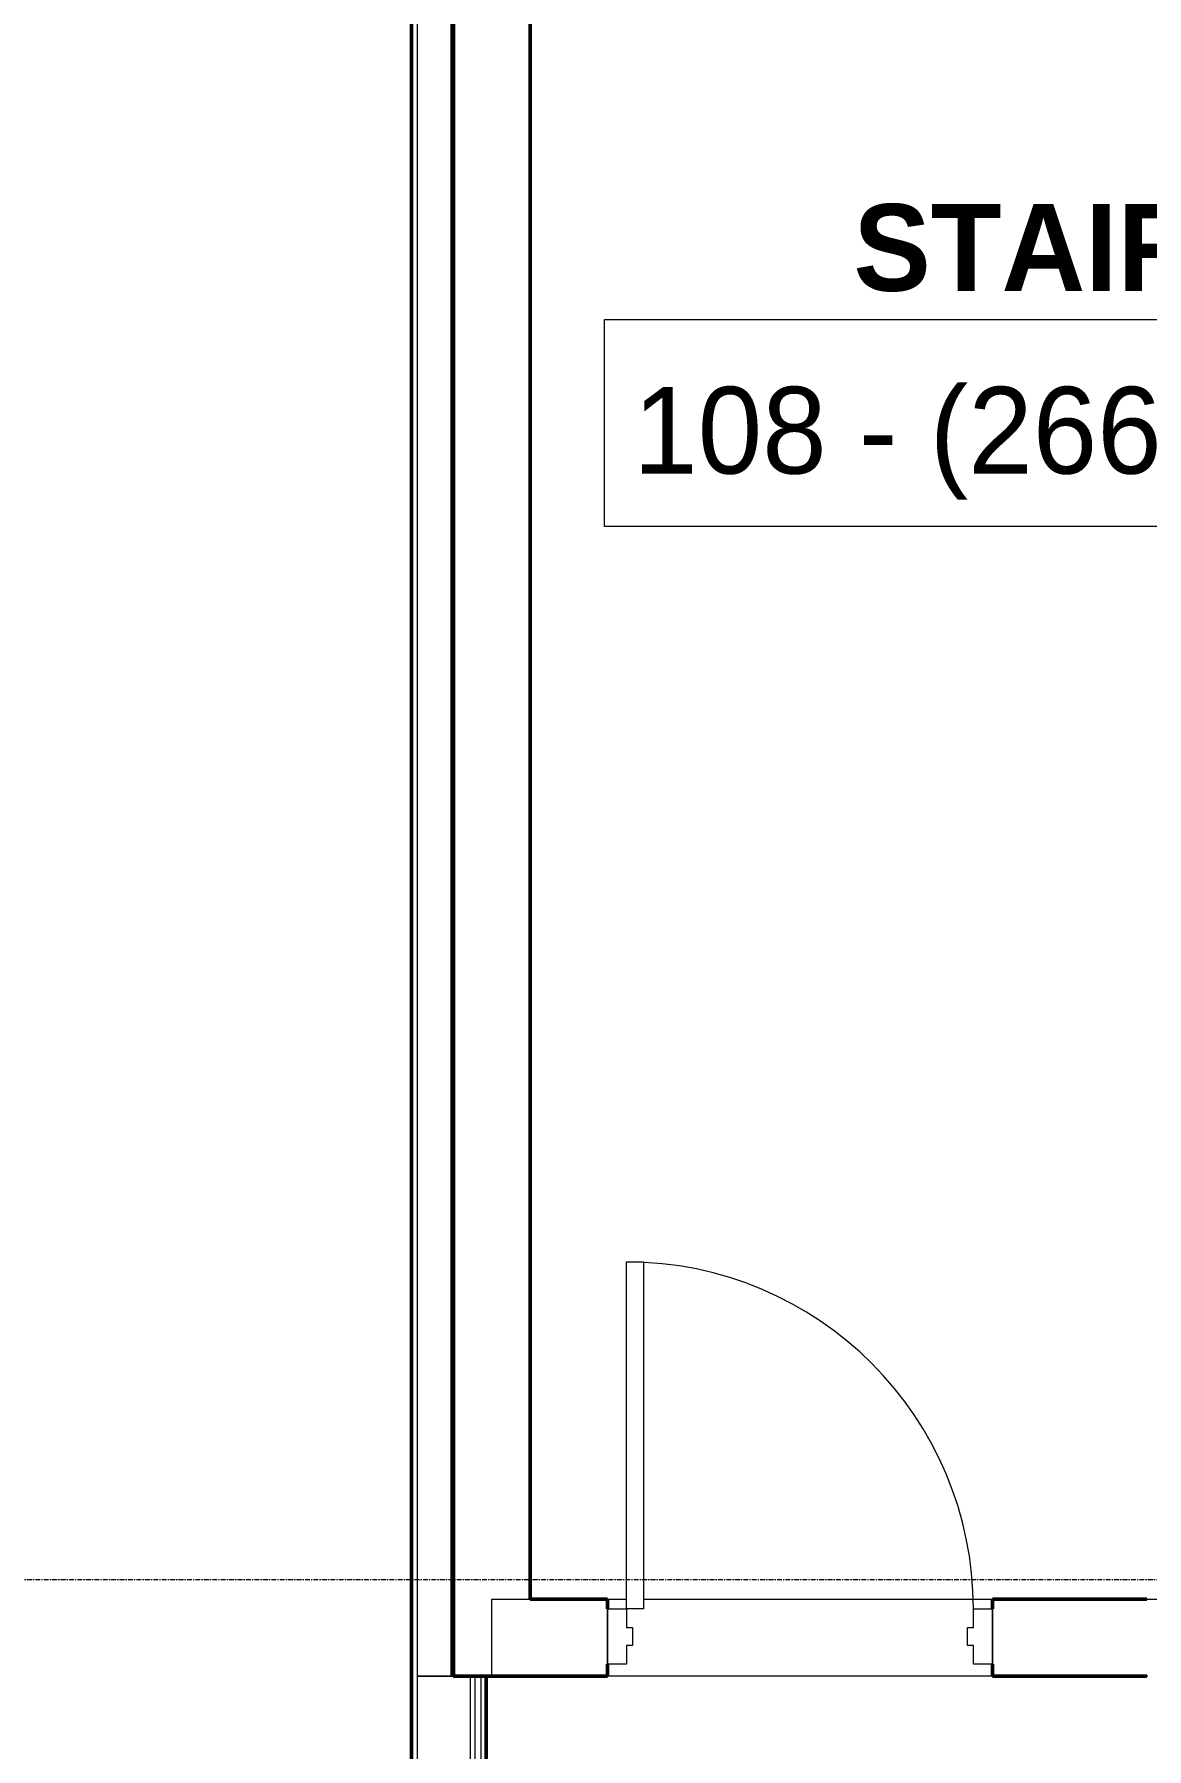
# Model space of a CAD drawing. Header units: inches. Extents: x -4235 to -464, y 9706 to 12425.
# Drawn here: x -2755.8 to -2640.3, y 11829.7 to 12007.6 of the extents above; entities that cross this region are included whole.
import ezdxf

# ---------------------------------------------------------------- set-up
doc = ezdxf.new("R2010")
doc.units = ezdxf.units.IN
doc.header["$MEASUREMENT"] = 0
doc.linetypes.add('Grid Line 1_2_', pattern=[0.875, 0.5, -0.125, 0.125, -0.125])
for name, color, linetype, lineweight in [('0-1', 7, 'Continuous', 5), ('0-2', 254, 'Continuous', 9), ('A-AREA-IDEN', 2, 'Continuous', 9), ('A-DOOR-1', 7, 'Continuous', 9), ('A-DOOR-2', 90, 'Continuous', 20), ('A-DOOR-FRAM-1', 90, 'Continuous', 20), ('A-WALL-1', 250, 'Continuous', 50), ('A-WALL-2', 50, 'Continuous', 13), ('A-WALL-3', 10, 'Continuous', 9), ('A-WALL-4', 254, 'Continuous', 9), ('A-WALL-5', 7, 'Continuous', 9), ('I-WALL-1', 250, 'Continuous', 50), ('I-WALL-2', 10, 'Continuous', 9), ('I-WALL-3', 254, 'Continuous', 9), ('S-GRID-1', 1, 'Grid Line 1_2_', 9)]:
    doc.layers.add(name, color=color, linetype=linetype, lineweight=lineweight)
doc.styles.add('Century Gothic', font='ufonts.com_century-gothic.ttf', dxfattribs={"height": 9})
doc.styles.add('Century Gothic_B', font='GOTHICB.TTF', dxfattribs={"height": 9})

# ---------------------------------------------------------------- blocks, each defined once
blk = doc.blocks.new('CTR - 1st Phase - Common Walls_rvt-1-BACKGROUND - 1ST FLOOR')
at = {"layer": 'A-WALL-1'}
for p, q in [((-2716.66, 12081.69), (-2716.66, 11837.19)), ((-2712.29, 11837.19), (-2712.29, 12081.69))]:
    blk.add_line(p, q, dxfattribs=at)
at = {"layer": 'A-WALL-2'}
for p, q in [((-2716.04, 11837.19), (-2716.04, 12081.69)), ((-2712.54, 11837.19), (-2712.54, 12081.69)), ((-2716.04, 11724.74), (-2716.04, 11837.19)), ((-2712.54, 11837.19), (-2716.04, 11837.19)), ((-2716.04, 11837.19), (-2712.54, 11837.19)), ((-2712.29, 11837.19), (-2712.54, 11837.19)), ((-2712.54, 11837.19), (-2712.29, 11837.19)), ((-2710.54, 11719.24), (-2710.54, 11837.19)), ((-2710.04, 11718.74), (-2710.04, 11837.19)), ((-2709.41, 11718.11), (-2709.41, 11837.19))]:
    blk.add_line(p, q, dxfattribs=at)
at = {"layer": 'A-WALL-3'}
blk.add_line((-2712.29, 11837.23), (-2712.29, 12081.69), dxfattribs=at)
at = {"layer": 'A-WALL-4'}
blk.add_line((-2716.66, 12048.38), (-2716.66, 11837.19), dxfattribs=at)
at = {"layer": 'I-WALL-1'}
for p, q in [((-2716.66, 11837.19), (-2716.66, 11725.36)), ((-2708.91, 11837.19), (-2712.29, 11837.19)), ((-2708.91, 11717.61), (-2708.91, 11837.19))]:
    blk.add_line(p, q, dxfattribs=at)
at = {"layer": 'I-WALL-2'}
blk.add_line((-2712.29, 11837.19), (-2708.91, 11837.19), dxfattribs=at)
at = {"layer": 'I-WALL-3'}
for p, q in [((-2716.66, 11837.19), (-2716.66, 11725.36)), ((-2708.91, 11717.61), (-2708.91, 11837.19))]:
    blk.add_line(p, q, dxfattribs=at)
blk = doc.blocks.new('HOLLOW METAL - STAIR DOOR 3-0 x 7-0-2453424-BACKGROUND - 1ST FLOOR')
at = {"layer": 'A-DOOR-1'}
blk.add_arc((18, -3.25), 36, 180, 270, dxfattribs=at)
at = {"layer": 'A-DOOR-2'}
for p, q in [((16.25, -3.25), (18, -3.25)), ((16.25, -39.25), (16.25, -3.25)), ((18, -3.25), (18, -39.25)), ((18, -39.25), (16.25, -39.25))]:
    blk.add_line(p, q, dxfattribs=at)
at = {"layer": 'A-DOOR-FRAM-1'}
for p, q in [((-20, 2.5), (-18, 2.5)), ((-20, -3.25), (-20, 2.5)), ((-18, 2.5), (-18, 0.5625)), ((18, 2.5), (20, 2.5)), ((18, 0.5625), (18, 2.5)), ((20, 2.5), (20, -3.25)), ((-18, 0.5625), (-17.375, 0.5625)), ((-17.375, 0.5625), (-17.375, -1.3125)), ((17.375, 0.5625), (18, 0.5625)), ((17.375, -1.3125), (17.375, 0.5625)), ((-18, -1.3125), (-18, -3.25)), ((-17.375, -1.3125), (-18, -1.3125)), ((18, -1.3125), (17.375, -1.3125)), ((18, -3.25), (18, -1.3125)), ((-18, -3.25), (-20, -3.25)), ((20, -3.25), (18, -3.25))]:
    blk.add_line(p, q, dxfattribs=at)
blk = doc.blocks.new('CTR - 1st Phase -Stairs _ Elevators_rvt-1-BACKGROUND - 1ST FLOOR')
at = {"layer": 'A-WALL-1'}
for p, q in [((-2712.32, 12085.19), (-2712.32, 11845.19)), ((-2704.32, 11845.19), (-2704.32, 12077.19)), ((-2712.32, 11845.19), (-2712.32, 11837.19)), ((-2696.32, 11845.19), (-2704.32, 11845.19)), ((-2696.32, 11844.19), (-2696.32, 11845.19)), ((-2640.32, 11845.19), (-2656.32, 11845.19)), ((-2656.32, 11845.19), (-2656.32, 11844.19)), ((-2712.32, 11837.19), (-2696.32, 11837.19)), ((-2696.32, 11837.19), (-2696.32, 11838.44)), ((-2656.32, 11838.44), (-2656.32, 11837.19)), ((-2656.32, 11837.19), (-2640.32, 11837.19))]:
    blk.add_line(p, q, dxfattribs=at)
at = {"layer": 'A-WALL-3'}
for p, q in [((-2712.32, 12081.06), (-2712.32, 11845.19)), ((-2712.32, 11837.19), (-2712.32, 11845.19)), ((-2708.32, 11845.19), (-2704.32, 11845.19)), ((-2696.32, 11844.19), (-2696.32, 11838.44)), ((-2656.32, 11838.44), (-2656.32, 11844.19)), ((-2712.29, 11837.19), (-2708.91, 11837.19))]:
    blk.add_line(p, q, dxfattribs=at)
at = {"layer": 'A-WALL-4'}
for p, q in [((-2704.32, 11845.19), (-2704.32, 12077.19)), ((-2708.32, 11837.19), (-2708.32, 11845.19)), ((-2704.32, 11845.19), (-2696.32, 11845.19)), ((-2696.32, 11845.19), (-2704.32, 11845.19)), ((-2696.32, 11845.19), (-2696.32, 11844.19)), ((-2656.32, 11845.19), (-2636.32, 11845.19)), ((-2640.32, 11845.19), (-2656.32, 11845.19)), ((-2656.32, 11844.19), (-2656.32, 11845.19)), ((-2708.91, 11837.19), (-2696.32, 11837.19)), ((-2696.32, 11837.19), (-2708.32, 11837.19)), ((-2696.32, 11838.44), (-2696.32, 11837.19)), ((-2656.32, 11837.19), (-2656.32, 11838.44)), ((-2640.2, 11837.19), (-2656.32, 11837.19)), ((-2656.32, 11837.19), (-2640.32, 11837.19))]:
    blk.add_line(p, q, dxfattribs=at)
at = {"layer": 'A-WALL-5'}
for p, q in [((-2696.32, 11845.19), (-2694.32, 11845.19)), ((-2692.57, 11845.19), (-2656.32, 11845.19)), ((-2656.32, 11837.19), (-2696.32, 11837.19))]:
    blk.add_line(p, q, dxfattribs=at)
at = {"layer": '0-2', "rotation": 180}
blk.add_blockref('HOLLOW METAL - STAIR DOOR 3-0 x 7-0-2453424-BACKGROUND - 1ST FLOOR', (-2676.32, 11840.94), dxfattribs=at)

msp = doc.modelspace()

# ---------------------------------------------------------------- linework, layer by layer
at = {"layer": 'A-AREA-IDEN', "flags": 128}
msp.add_lwpolyline([(-2696.63, 11978.01), (-2612.13, 11978.01), (-2612.13, 11956.52), (-2696.63, 11956.52)], close=True, dxfattribs=at)
at = {"layer": 'S-GRID-1'}
msp.add_line((-464.45, 11847.19), (-4185.7, 11847.19), dxfattribs=at)

# ---------------------------------------------------------------- block references
at = {"layer": '0-1'}
for name in ['CTR - 1st Phase -Stairs _ Elevators_rvt-1-BACKGROUND - 1ST FLOOR', 'CTR - 1st Phase - Common Walls_rvt-1-BACKGROUND - 1ST FLOOR']:
    msp.add_blockref(name, (0, 0), dxfattribs=at)

# ---------------------------------------------------------------- texts
at = {"layer": 'A-AREA-IDEN', "char_height": 9, "attachment_point": 1}
for s, insert, width, style in [('STAIR', (-2670.77, 11989.98), 39.39, 'Century Gothic_B'), ('108 - (266 SF)', (-2693.63, 11971.01), 94.839, 'Century Gothic')]:
    msp.add_mtext(s, dxfattribs=dict(at, insert=insert, width=width, style=style))

doc.saveas('drawing.dxf')
